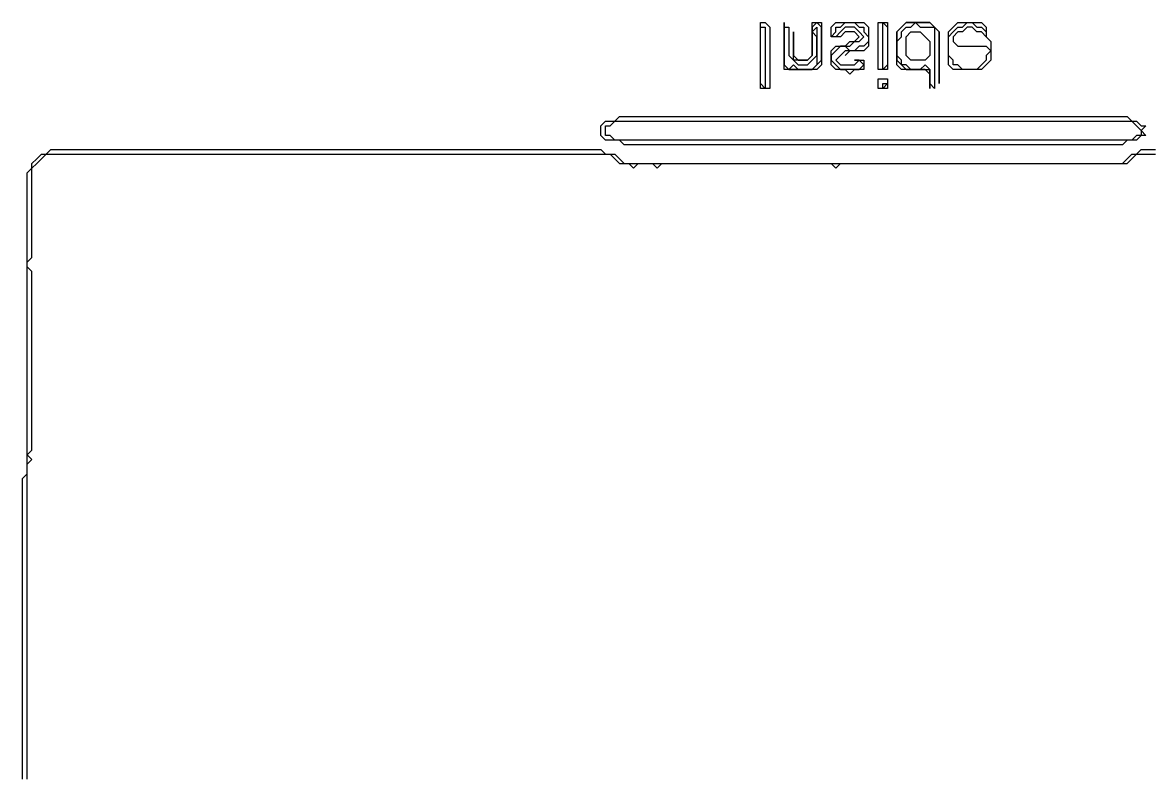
# Model space of a CAD drawing. Header units: metres. Extents: x 61 to 947, y 23 to 655.
# Drawn here: x 105 to 345.2, y 495 to 655 of the extents above; entities that cross this region are included whole.
import ezdxf

# ---------------------------------------------------------------- set-up
doc = ezdxf.new("R2010")
doc.units = ezdxf.units.M

msp = doc.modelspace()

# ---------------------------------------------------------------- linework, layer by layer
for points in [[(263, 641, 0), (262, 642, 0), (262, 643, 0), (262, 644, 0), (262, 645, 0), (262, 646, 0), (262, 647, 0), (262, 648, 0), (262, 649, 0), (262, 650, 0), (262, 651, 0), (262, 652, 0), (262, 653, 0), (262, 654, 0), (263, 654, 0), (263, 653, 0), (263, 652, 0), (263, 651, 0), (263, 650, 0), (263, 649, 0), (263, 648, 0), (263, 647, 0), (263, 646, 0), (263, 645, 0), (263, 644, 0), (263, 643, 0), (263, 642, 0)], [(267, 645, 0), (267, 646, 0), (267, 647, 0), (267, 648, 0), (267, 649, 0), (267, 650, 0), (267, 651, 0), (267, 652, 0), (267, 653, 0), (267, 654, 0), (268, 654, 0), (268, 653, 0), (268, 652, 0), (268, 651, 0), (268, 650, 0), (268, 649, 0), (268, 648, 0), (269, 647, 0), (270, 646, 0), (271, 646, 0), (272, 646, 0), (273, 647, 0), (274, 648, 0), (274, 649, 0), (274, 650, 0), (274, 651, 0), (274, 652, 0), (273, 653, 0), (274, 654, 0), (274, 653, 0), (274, 652, 0), (274, 651, 0), (274, 650, 0), (274, 649, 0), (274, 648, 0), (274, 647, 0), (274, 646, 0), (273, 645, 0), (272, 645, 0), (271, 645, 0), (270, 645, 0), (269, 646, 0), (268, 645, 0)], [(279, 645, 0), (278, 646, 0), (277, 647, 0), (277, 648, 0), (278, 649, 0), (279, 650, 0), (280, 650, 0), (281, 650, 0), (282, 651, 0), (283, 651, 0), (284, 652, 0), (283, 653, 0), (282, 654, 0), (281, 654, 0), (280, 654, 0), (279, 653, 0), (278, 652, 0), (277, 652, 0), (278, 653, 0), (278, 654, 0), (279, 654, 0), (280, 655, 0), (281, 655, 0), (282, 655, 0), (283, 654, 0), (284, 654, 0), (284, 653, 0), (285, 652, 0), (285, 651, 0), (284, 650, 0), (283, 650, 0), (282, 649, 0), (281, 649, 0), (280, 649, 0), (279, 648, 0), (278, 647, 0), (279, 646, 0), (280, 646, 0), (281, 646, 0), (282, 646, 0), (283, 647, 0), (284, 647, 0), (284, 646, 0), (283, 645, 0), (282, 645, 0), (281, 645, 0), (280, 645, 0)], [(288, 645, 0), (288, 646, 0), (288, 647, 0), (288, 648, 0), (288, 649, 0), (288, 650, 0), (288, 651, 0), (288, 652, 0), (288, 653, 0), (288, 654, 0), (288, 655, 0), (289, 654, 0), (289, 653, 0), (289, 652, 0), (289, 651, 0), (289, 650, 0), (289, 649, 0), (289, 648, 0), (289, 647, 0), (289, 646, 0)], [(299, 641, 0), (298, 642, 0), (298, 643, 0), (298, 644, 0), (298, 645, 0), (297, 646, 0), (296, 645, 0), (295, 645, 0), (294, 645, 0), (293, 646, 0), (292, 646, 0), (292, 647, 0), (291, 648, 0), (291, 649, 0), (291, 650, 0), (291, 651, 0), (292, 652, 0), (292, 653, 0), (293, 654, 0), (294, 654, 0), (295, 655, 0), (296, 654, 0), (297, 654, 0), (298, 654, 0), (299, 654, 0), (299, 653, 0), (299, 652, 0), (299, 651, 0), (299, 650, 0), (299, 649, 0), (299, 648, 0), (299, 647, 0), (299, 646, 0), (299, 645, 0), (299, 644, 0), (299, 643, 0), (299, 642, 0)], [(305, 645, 0), (304, 646, 0), (303, 646, 0), (303, 647, 0), (302, 648, 0), (302, 649, 0), (302, 650, 0), (302, 651, 0), (302, 652, 0), (303, 653, 0), (304, 654, 0), (305, 654, 0), (306, 655, 0), (307, 655, 0), (308, 654, 0), (309, 654, 0), (310, 653, 0), (310, 652, 0), (309, 653, 0), (308, 653, 0), (307, 654, 0), (306, 654, 0), (305, 653, 0), (304, 653, 0), (303, 652, 0), (303, 651, 0), (304, 650, 0), (305, 650, 0), (306, 650, 0), (307, 650, 0), (308, 650, 0), (309, 650, 0), (310, 650, 0), (311, 649, 0), (310, 648, 0), (310, 647, 0), (309, 646, 0), (308, 645, 0), (307, 645, 0), (306, 645, 0)], [(288, 641, 0), (288, 642, 0), (289, 642, 0)], [(231, 630, 0), (230, 631, 0), (229, 631, 0), (229, 632, 0), (229, 633, 0), (230, 633, 0), (231, 634, 0), (232, 634, 0), (233, 634, 0), (234, 634, 0), (235, 634, 0), (236, 634, 0), (237, 634, 0), (238, 634, 0), (239, 634, 0), (240, 634, 0), (241, 634, 0), (242, 634, 0), (243, 634, 0), (244, 634, 0), (245, 634, 0), (246, 634, 0), (247, 634, 0), (248, 634, 0), (249, 634, 0), (250, 634, 0), (251, 634, 0), (252, 634, 0), (253, 634, 0), (254, 634, 0), (255, 634, 0), (256, 634, 0), (257, 634, 0), (258, 634, 0), (259, 634, 0), (260, 634, 0), (261, 634, 0), (262, 634, 0), (263, 634, 0), (264, 634, 0), (265, 634, 0), (266, 634, 0), (267, 634, 0), (268, 634, 0), (269, 634, 0), (270, 634, 0), (271, 634, 0), (272, 634, 0), (273, 634, 0), (274, 634, 0), (275, 634, 0), (276, 634, 0), (277, 634, 0), (278, 634, 0), (279, 634, 0), (280, 634, 0), (281, 634, 0), (282, 634, 0), (283, 634, 0), (284, 634, 0), (285, 634, 0), (286, 634, 0), (287, 634, 0), (288, 634, 0), (289, 634, 0), (290, 634, 0), (291, 634, 0), (292, 634, 0), (293, 634, 0), (294, 634, 0), (295, 634, 0), (296, 634, 0), (297, 634, 0), (298, 634, 0), (299, 634, 0), (300, 634, 0), (301, 634, 0), (302, 634, 0), (303, 634, 0), (304, 634, 0), (305, 634, 0), (306, 634, 0), (307, 634, 0), (308, 634, 0), (309, 634, 0), (310, 634, 0), (311, 634, 0), (312, 634, 0), (313, 634, 0), (314, 634, 0), (315, 634, 0), (316, 634, 0), (317, 634, 0), (318, 634, 0), (319, 634, 0), (320, 634, 0), (321, 634, 0), (322, 634, 0), (323, 634, 0), (324, 634, 0), (325, 634, 0), (326, 634, 0), (327, 634, 0), (328, 634, 0), (329, 634, 0), (330, 634, 0), (331, 634, 0), (332, 634, 0), (333, 634, 0), (334, 634, 0), (335, 634, 0), (336, 634, 0), (337, 634, 0), (338, 634, 0), (339, 634, 0), (340, 634, 0), (341, 634, 0), (342, 633, 0), (343, 632, 0), (343, 631, 0), (342, 631, 0), (341, 630, 0), (340, 630, 0), (339, 630, 0), (338, 630, 0), (337, 630, 0), (336, 630, 0), (335, 630, 0), (334, 630, 0), (333, 630, 0), (332, 630, 0), (331, 630, 0), (330, 630, 0), (329, 630, 0), (328, 630, 0), (327, 630, 0), (326, 630, 0), (325, 630, 0), (324, 630, 0), (323, 630, 0), (322, 630, 0), (321, 630, 0), (320, 630, 0), (319, 630, 0), (318, 630, 0), (317, 630, 0), (316, 630, 0), (315, 630, 0), (314, 630, 0), (313, 630, 0), (312, 630, 0), (311, 630, 0), (310, 630, 0), (309, 630, 0), (308, 630, 0), (307, 630, 0), (306, 630, 0), (305, 630, 0), (304, 630, 0), (303, 630, 0), (302, 630, 0), (301, 630, 0), (300, 630, 0), (299, 630, 0), (298, 630, 0), (297, 630, 0), (296, 630, 0), (295, 630, 0), (294, 630, 0), (293, 630, 0), (292, 630, 0), (291, 630, 0), (290, 630, 0), (289, 630, 0), (288, 630, 0), (287, 630, 0), (286, 630, 0), (285, 630, 0), (284, 630, 0), (283, 630, 0), (282, 630, 0), (281, 630, 0), (280, 630, 0), (279, 630, 0), (278, 630, 0), (277, 630, 0), (276, 630, 0), (275, 630, 0), (274, 630, 0), (273, 630, 0), (272, 630, 0), (271, 630, 0), (270, 630, 0), (269, 630, 0), (268, 630, 0), (267, 630, 0), (266, 630, 0), (265, 630, 0), (264, 630, 0), (263, 630, 0), (262, 630, 0), (261, 630, 0), (260, 630, 0), (259, 630, 0), (258, 630, 0), (257, 630, 0), (256, 630, 0), (255, 630, 0), (254, 630, 0), (253, 630, 0), (252, 630, 0), (251, 630, 0), (250, 630, 0), (249, 630, 0), (248, 630, 0), (247, 630, 0), (246, 630, 0), (245, 630, 0), (244, 630, 0), (243, 630, 0), (242, 630, 0), (241, 630, 0), (240, 630, 0), (239, 630, 0), (238, 630, 0), (237, 630, 0), (236, 630, 0), (235, 630, 0), (234, 630, 0), (233, 630, 0), (232, 630, 0)]]:
    msp.add_polyline3d(points, close=True)
msp.add_polyline3d([(106, 494, 0), (106, 495, 0), (106, 496, 0), (106, 497, 0), (106, 498, 0), (106, 499, 0), (106, 500, 0), (106, 501, 0), (106, 502, 0), (106, 503, 0), (106, 504, 0), (106, 505, 0), (106, 506, 0), (106, 507, 0), (106, 508, 0), (106, 509, 0), (106, 510, 0), (106, 511, 0), (106, 512, 0), (106, 513, 0), (106, 514, 0), (106, 515, 0), (106, 516, 0), (106, 517, 0), (106, 518, 0), (106, 519, 0), (106, 520, 0), (106, 521, 0), (106, 522, 0), (106, 523, 0), (106, 524, 0), (106, 525, 0), (106, 526, 0), (106, 527, 0), (106, 528, 0), (106, 529, 0), (106, 530, 0), (106, 531, 0), (106, 532, 0), (106, 533, 0), (106, 534, 0), (106, 535, 0), (106, 536, 0), (106, 537, 0), (106, 538, 0), (106, 539, 0), (106, 540, 0), (106, 541, 0), (106, 542, 0), (106, 543, 0), (106, 544, 0), (106, 545, 0), (106, 546, 0), (106, 547, 0), (106, 548, 0), (106, 549, 0), (106, 550, 0), (106, 551, 0), (106, 552, 0), (106, 553, 0), (106, 554, 0), (106, 555, 0), (106, 556, 0), (106, 557, 0), (106, 558, 0), (106, 559, 0), (106, 560, 0), (106, 561, 0), (107, 562, 0), (106, 563, 0), (107, 564, 0), (107, 565, 0), (107, 566, 0), (107, 567, 0), (107, 568, 0), (107, 569, 0), (107, 570, 0), (107, 571, 0), (107, 572, 0), (107, 573, 0), (107, 574, 0), (107, 575, 0), (107, 576, 0), (107, 577, 0), (107, 578, 0), (107, 579, 0), (107, 580, 0), (107, 581, 0), (107, 582, 0), (107, 583, 0), (107, 584, 0), (107, 585, 0), (107, 586, 0), (107, 587, 0), (107, 588, 0), (107, 589, 0), (107, 590, 0), (107, 591, 0), (107, 592, 0), (107, 593, 0), (107, 594, 0), (107, 595, 0), (107, 596, 0), (107, 597, 0), (107, 598, 0), (107, 599, 0), (107, 600, 0), (107, 601, 0), (107, 602, 0), (106, 603, 0), (106, 604, 0), (107, 605, 0), (107, 606, 0), (107, 607, 0), (107, 608, 0), (107, 609, 0), (107, 610, 0), (107, 611, 0), (107, 612, 0), (107, 613, 0), (107, 614, 0), (107, 615, 0), (107, 616, 0), (107, 617, 0), (107, 618, 0), (107, 619, 0), (107, 620, 0), (107, 621, 0), (107, 622, 0), (107, 623, 0), (107, 624, 0), (108, 625, 0), (109, 626, 0), (110, 627, 0), (111, 627, 0), (112, 627, 0), (113, 627, 0), (114, 627, 0), (115, 627, 0), (116, 627, 0), (117, 627, 0), (118, 627, 0), (119, 627, 0), (120, 627, 0), (121, 627, 0), (122, 627, 0), (123, 627, 0), (124, 627, 0), (125, 627, 0), (126, 627, 0), (127, 627, 0), (128, 627, 0), (129, 627, 0), (130, 627, 0), (131, 627, 0), (132, 627, 0), (133, 627, 0), (134, 627, 0), (135, 627, 0), (136, 627, 0), (137, 627, 0), (138, 627, 0), (139, 627, 0), (140, 627, 0), (141, 627, 0), (142, 627, 0), (143, 627, 0), (144, 627, 0), (145, 627, 0), (146, 627, 0), (147, 627, 0), (148, 627, 0), (149, 627, 0), (150, 627, 0), (151, 627, 0), (152, 627, 0), (153, 627, 0), (154, 627, 0), (155, 627, 0), (156, 627, 0), (157, 627, 0), (158, 627, 0), (159, 627, 0), (160, 627, 0), (161, 627, 0), (162, 627, 0), (163, 627, 0), (164, 627, 0), (165, 627, 0), (166, 627, 0), (167, 627, 0), (168, 627, 0), (169, 627, 0), (170, 627, 0), (171, 627, 0), (172, 627, 0), (173, 627, 0), (174, 627, 0), (175, 627, 0), (176, 627, 0), (177, 627, 0), (178, 627, 0), (179, 627, 0), (180, 627, 0), (181, 627, 0), (182, 627, 0), (183, 627, 0), (184, 627, 0), (185, 627, 0), (186, 627, 0), (187, 627, 0), (188, 627, 0), (189, 627, 0), (190, 627, 0), (191, 627, 0), (192, 627, 0), (193, 627, 0), (194, 627, 0), (195, 627, 0), (196, 627, 0), (197, 627, 0), (198, 627, 0), (199, 627, 0), (200, 627, 0), (201, 627, 0), (202, 627, 0), (203, 627, 0), (204, 627, 0), (205, 627, 0), (206, 627, 0), (207, 627, 0), (208, 627, 0), (209, 627, 0), (210, 627, 0), (211, 627, 0), (212, 627, 0), (213, 627, 0), (214, 627, 0), (215, 627, 0), (216, 627, 0), (217, 627, 0), (218, 627, 0), (219, 627, 0), (220, 627, 0), (221, 627, 0), (222, 627, 0), (223, 627, 0), (224, 627, 0), (225, 627, 0), (226, 627, 0), (227, 627, 0), (228, 627, 0), (229, 627, 0), (230, 627, 0), (231, 626, 0), (232, 625, 0), (233, 625, 0), (234, 625, 0), (235, 624, 0), (236, 625, 0), (237, 625, 0), (238, 625, 0), (239, 625, 0), (240, 624, 0), (241, 625, 0), (242, 625, 0), (243, 625, 0), (244, 625, 0), (245, 625, 0), (246, 625, 0), (247, 625, 0), (248, 625, 0), (249, 625, 0), (250, 625, 0), (251, 625, 0), (252, 625, 0), (253, 625, 0), (254, 625, 0), (255, 625, 0), (256, 625, 0), (257, 625, 0), (258, 625, 0), (259, 625, 0), (260, 625, 0), (261, 625, 0), (262, 625, 0), (263, 625, 0), (264, 625, 0), (265, 625, 0), (266, 625, 0), (267, 625, 0), (268, 625, 0), (269, 625, 0), (270, 625, 0), (271, 625, 0), (272, 625, 0), (273, 625, 0), (274, 625, 0), (275, 625, 0), (276, 625, 0), (277, 625, 0), (278, 624, 0), (279, 625, 0), (280, 625, 0), (281, 625, 0), (282, 625, 0), (283, 625, 0), (284, 625, 0), (285, 625, 0), (286, 625, 0), (287, 625, 0), (288, 625, 0), (289, 625, 0), (290, 625, 0), (291, 625, 0), (292, 625, 0), (293, 625, 0), (294, 625, 0), (295, 625, 0), (296, 625, 0), (297, 625, 0), (298, 625, 0), (299, 625, 0), (300, 625, 0), (301, 625, 0), (302, 625, 0), (303, 625, 0), (304, 625, 0), (305, 625, 0), (306, 625, 0), (307, 625, 0), (308, 625, 0), (309, 625, 0), (310, 625, 0), (311, 625, 0), (312, 625, 0), (313, 625, 0), (314, 625, 0), (315, 625, 0), (316, 625, 0), (317, 625, 0), (318, 625, 0), (319, 625, 0), (320, 625, 0), (321, 625, 0), (322, 625, 0), (323, 625, 0), (324, 625, 0), (325, 625, 0), (326, 625, 0), (327, 625, 0), (328, 625, 0), (329, 625, 0), (330, 625, 0), (331, 625, 0), (332, 625, 0), (333, 625, 0), (334, 625, 0), (335, 625, 0), (336, 625, 0), (337, 625, 0), (338, 625, 0), (339, 625, 0), (340, 625, 0), (341, 626, 0), (342, 627, 0), (343, 627, 0), (344, 627, 0), (345, 627, 0), (346, 627, 0)])
at = {"layer": '1'}
for points in [[(262, 641, 0), (262, 642, 0), (262, 643, 0), (262, 644, 0), (262, 645, 0), (262, 646, 0), (262, 647, 0), (262, 648, 0), (262, 649, 0), (262, 650, 0), (262, 651, 0), (262, 652, 0), (262, 653, 0), (262, 654, 0), (262, 655, 0), (263, 655, 0), (264, 654, 0), (264, 653, 0), (264, 652, 0), (264, 651, 0), (264, 650, 0), (264, 649, 0), (264, 648, 0), (264, 647, 0), (264, 646, 0), (264, 645, 0), (264, 644, 0), (264, 643, 0), (264, 642, 0), (264, 641, 0), (263, 641, 0)], [(267, 645, 0), (267, 646, 0), (267, 647, 0), (267, 648, 0), (267, 649, 0), (267, 650, 0), (267, 651, 0), (267, 652, 0), (267, 653, 0), (267, 654, 0), (267, 655, 0), (267, 654, 0), (267, 653, 0), (267, 652, 0), (267, 651, 0), (267, 650, 0), (267, 649, 0), (267, 648, 0), (267, 647, 0), (267, 646, 0), (268, 645, 0), (269, 645, 0), (270, 645, 0), (271, 645, 0), (272, 645, 0), (273, 645, 0), (274, 646, 0), (275, 647, 0), (275, 648, 0), (275, 649, 0), (275, 650, 0), (275, 651, 0), (275, 652, 0), (275, 653, 0), (275, 654, 0), (274, 655, 0), (273, 654, 0), (273, 653, 0), (273, 652, 0), (273, 651, 0), (273, 650, 0), (273, 649, 0), (273, 648, 0), (272, 647, 0), (271, 647, 0), (270, 647, 0), (269, 647, 0), (269, 648, 0), (269, 649, 0), (269, 650, 0), (269, 651, 0), (269, 652, 0), (269, 653, 0), (269, 652, 0), (269, 651, 0), (269, 650, 0), (269, 649, 0), (269, 648, 0), (270, 647, 0), (271, 647, 0), (272, 647, 0), (273, 648, 0), (273, 649, 0), (273, 650, 0), (273, 651, 0), (273, 652, 0), (273, 653, 0), (273, 654, 0), (273, 655, 0), (274, 655, 0), (275, 655, 0), (275, 654, 0), (275, 653, 0), (275, 652, 0), (275, 651, 0), (275, 650, 0), (275, 649, 0), (275, 648, 0), (275, 647, 0), (275, 646, 0), (274, 645, 0), (273, 645, 0), (272, 645, 0), (271, 645, 0), (270, 645, 0), (269, 645, 0), (268, 645, 0)], [(281, 644, 0), (280, 645, 0), (279, 645, 0), (278, 645, 0), (277, 646, 0), (277, 647, 0), (277, 648, 0), (277, 649, 0), (278, 650, 0), (279, 650, 0), (280, 650, 0), (281, 651, 0), (282, 651, 0), (283, 652, 0), (282, 653, 0), (281, 653, 0), (280, 653, 0), (279, 652, 0), (278, 652, 0), (277, 652, 0), (277, 653, 0), (277, 654, 0), (278, 655, 0), (279, 655, 0), (280, 655, 0), (281, 655, 0), (282, 655, 0), (283, 655, 0), (284, 655, 0), (285, 654, 0), (285, 653, 0), (285, 652, 0), (285, 651, 0), (285, 650, 0), (284, 649, 0), (283, 649, 0), (282, 649, 0), (281, 649, 0), (280, 648, 0), (281, 649, 0), (280, 650, 0), (279, 650, 0), (278, 649, 0), (277, 648, 0), (277, 647, 0), (278, 646, 0), (279, 645, 0), (280, 645, 0), (281, 644, 0), (282, 645, 0), (283, 645, 0), (284, 646, 0), (283, 647, 0), (282, 647, 0), (283, 647, 0), (284, 647, 0), (284, 646, 0), (284, 645, 0), (283, 645, 0), (282, 645, 0)], [(287, 645, 0), (287, 646, 0), (287, 647, 0), (287, 648, 0), (287, 649, 0), (287, 650, 0), (287, 651, 0), (287, 652, 0), (287, 653, 0), (287, 654, 0), (287, 655, 0), (288, 655, 0), (289, 655, 0), (289, 654, 0), (289, 653, 0), (289, 652, 0), (289, 651, 0), (289, 650, 0), (289, 649, 0), (289, 648, 0), (289, 647, 0), (289, 646, 0), (289, 645, 0), (288, 645, 0)], [(298, 641, 0), (298, 642, 0), (298, 643, 0), (298, 644, 0), (297, 645, 0), (296, 645, 0), (295, 645, 0), (294, 645, 0), (293, 645, 0), (292, 645, 0), (291, 646, 0), (291, 647, 0), (291, 648, 0), (291, 649, 0), (291, 650, 0), (291, 651, 0), (291, 652, 0), (291, 653, 0), (292, 654, 0), (293, 655, 0), (294, 655, 0), (295, 655, 0), (296, 655, 0), (297, 655, 0), (298, 655, 0), (299, 654, 0), (300, 653, 0), (300, 652, 0), (300, 651, 0), (300, 650, 0), (300, 649, 0), (300, 648, 0), (300, 647, 0), (300, 646, 0), (300, 645, 0), (300, 644, 0), (300, 643, 0), (300, 642, 0), (300, 643, 0), (300, 644, 0), (300, 645, 0), (300, 646, 0), (300, 647, 0), (300, 648, 0), (300, 649, 0), (300, 650, 0), (300, 651, 0), (300, 652, 0), (300, 653, 0), (299, 654, 0), (298, 655, 0), (297, 655, 0), (296, 655, 0), (295, 655, 0), (294, 655, 0), (293, 655, 0), (292, 654, 0), (291, 653, 0), (291, 652, 0), (291, 651, 0), (291, 650, 0), (291, 649, 0), (291, 648, 0), (291, 647, 0), (292, 646, 0), (293, 645, 0), (294, 645, 0), (295, 645, 0), (296, 645, 0), (297, 645, 0), (298, 645, 0), (298, 644, 0), (298, 643, 0), (298, 642, 0)], [(303, 645, 0), (302, 646, 0), (302, 647, 0), (302, 648, 0), (302, 649, 0), (302, 650, 0), (302, 651, 0), (302, 652, 0), (302, 653, 0), (303, 654, 0), (304, 655, 0), (305, 655, 0), (306, 655, 0), (307, 655, 0), (308, 655, 0), (309, 655, 0), (310, 654, 0), (310, 653, 0), (310, 652, 0), (311, 651, 0), (311, 650, 0), (311, 649, 0), (311, 648, 0), (311, 647, 0), (310, 646, 0), (309, 645, 0), (308, 645, 0), (307, 645, 0), (306, 645, 0), (305, 645, 0), (304, 645, 0)], [(294, 647, 0), (293, 648, 0), (293, 649, 0), (293, 650, 0), (293, 651, 0), (293, 652, 0), (294, 653, 0), (295, 653, 0), (296, 653, 0), (297, 652, 0), (298, 651, 0), (298, 650, 0), (298, 649, 0), (298, 648, 0), (297, 647, 0), (296, 647, 0), (295, 647, 0)], [(287, 641, 0), (287, 642, 0), (287, 643, 0), (288, 643, 0), (289, 643, 0), (289, 642, 0), (289, 641, 0), (288, 641, 0)], [(233, 629, 0), (232, 630, 0), (231, 630, 0), (230, 630, 0), (229, 630, 0), (228, 631, 0), (228, 632, 0), (228, 633, 0), (229, 634, 0), (230, 634, 0), (231, 634, 0), (232, 635, 0), (233, 635, 0), (234, 635, 0), (235, 635, 0), (236, 635, 0), (237, 635, 0), (238, 635, 0), (239, 635, 0), (240, 635, 0), (241, 635, 0), (242, 635, 0), (243, 635, 0), (244, 635, 0), (245, 635, 0), (246, 635, 0), (247, 635, 0), (248, 635, 0), (249, 635, 0), (250, 635, 0), (251, 635, 0), (252, 635, 0), (253, 635, 0), (254, 635, 0), (255, 635, 0), (256, 635, 0), (257, 635, 0), (258, 635, 0), (259, 635, 0), (260, 635, 0), (261, 635, 0), (262, 635, 0), (263, 635, 0), (264, 635, 0), (265, 635, 0), (266, 635, 0), (267, 635, 0), (268, 635, 0), (269, 635, 0), (270, 635, 0), (271, 635, 0), (272, 635, 0), (273, 635, 0), (274, 635, 0), (275, 635, 0), (276, 635, 0), (277, 635, 0), (278, 635, 0), (279, 635, 0), (280, 635, 0), (281, 635, 0), (282, 635, 0), (283, 635, 0), (284, 635, 0), (285, 635, 0), (286, 635, 0), (287, 635, 0), (288, 635, 0), (289, 635, 0), (290, 635, 0), (291, 635, 0), (292, 635, 0), (293, 635, 0), (294, 635, 0), (295, 635, 0), (296, 635, 0), (297, 635, 0), (298, 635, 0), (299, 635, 0), (300, 635, 0), (301, 635, 0), (302, 635, 0), (303, 635, 0), (304, 635, 0), (305, 635, 0), (306, 635, 0), (307, 635, 0), (308, 635, 0), (309, 635, 0), (310, 635, 0), (311, 635, 0), (312, 635, 0), (313, 635, 0), (314, 635, 0), (315, 635, 0), (316, 635, 0), (317, 635, 0), (318, 635, 0), (319, 635, 0), (320, 635, 0), (321, 635, 0), (322, 635, 0), (323, 635, 0), (324, 635, 0), (325, 635, 0), (326, 635, 0), (327, 635, 0), (328, 635, 0), (329, 635, 0), (330, 635, 0), (331, 635, 0), (332, 635, 0), (333, 635, 0), (334, 635, 0), (335, 635, 0), (336, 635, 0), (337, 635, 0), (338, 635, 0), (339, 635, 0), (340, 635, 0), (341, 634, 0), (342, 634, 0), (343, 633, 0), (344, 633, 0), (343, 632, 0), (344, 631, 0), (343, 631, 0), (342, 630, 0), (341, 630, 0), (340, 630, 0), (339, 629, 0), (338, 629, 0), (337, 629, 0), (336, 629, 0), (335, 629, 0), (334, 629, 0), (333, 629, 0), (332, 629, 0), (331, 629, 0), (330, 629, 0), (329, 629, 0), (328, 629, 0), (327, 629, 0), (326, 629, 0), (325, 629, 0), (324, 629, 0), (323, 629, 0), (322, 629, 0), (321, 629, 0), (320, 629, 0), (319, 629, 0), (318, 629, 0), (317, 629, 0), (316, 629, 0), (315, 629, 0), (314, 629, 0), (313, 629, 0), (312, 629, 0), (311, 629, 0), (310, 629, 0), (309, 629, 0), (308, 629, 0), (307, 629, 0), (306, 629, 0), (305, 629, 0), (304, 629, 0), (303, 629, 0), (302, 629, 0), (301, 629, 0), (300, 629, 0), (299, 629, 0), (298, 629, 0), (297, 629, 0), (296, 629, 0), (295, 629, 0), (294, 629, 0), (293, 629, 0), (292, 629, 0), (291, 629, 0), (290, 629, 0), (289, 629, 0), (288, 629, 0), (287, 629, 0), (286, 629, 0), (285, 629, 0), (284, 629, 0), (283, 629, 0), (282, 629, 0), (281, 629, 0), (280, 629, 0), (279, 629, 0), (278, 629, 0), (277, 629, 0), (276, 629, 0), (275, 629, 0), (274, 629, 0), (273, 629, 0), (272, 629, 0), (271, 629, 0), (270, 629, 0), (269, 629, 0), (268, 629, 0), (267, 629, 0), (266, 629, 0), (265, 629, 0), (264, 629, 0), (263, 629, 0), (262, 629, 0), (261, 629, 0), (260, 629, 0), (259, 629, 0), (258, 629, 0), (257, 629, 0), (256, 629, 0), (255, 629, 0), (254, 629, 0), (253, 629, 0), (252, 629, 0), (251, 629, 0), (250, 629, 0), (249, 629, 0), (248, 629, 0), (247, 629, 0), (246, 629, 0), (245, 629, 0), (244, 629, 0), (243, 629, 0), (242, 629, 0), (241, 629, 0), (240, 629, 0), (239, 629, 0), (238, 629, 0), (237, 629, 0), (236, 629, 0), (235, 629, 0), (234, 629, 0)]]:
    msp.add_polyline3d(points, close=True, dxfattribs=at)
msp.add_polyline3d([(105, 494, 0), (105, 495, 0), (105, 496, 0), (105, 497, 0), (105, 498, 0), (105, 499, 0), (105, 500, 0), (105, 501, 0), (105, 502, 0), (105, 503, 0), (105, 504, 0), (105, 505, 0), (105, 506, 0), (105, 507, 0), (105, 508, 0), (105, 509, 0), (105, 510, 0), (105, 511, 0), (105, 512, 0), (105, 513, 0), (105, 514, 0), (105, 515, 0), (105, 516, 0), (105, 517, 0), (105, 518, 0), (105, 519, 0), (105, 520, 0), (105, 521, 0), (105, 522, 0), (105, 523, 0), (105, 524, 0), (105, 525, 0), (105, 526, 0), (105, 527, 0), (105, 528, 0), (105, 529, 0), (105, 530, 0), (105, 531, 0), (105, 532, 0), (105, 533, 0), (105, 534, 0), (105, 535, 0), (105, 536, 0), (105, 537, 0), (105, 538, 0), (105, 539, 0), (105, 540, 0), (105, 541, 0), (105, 542, 0), (105, 543, 0), (105, 544, 0), (105, 545, 0), (105, 546, 0), (105, 547, 0), (105, 548, 0), (105, 549, 0), (105, 550, 0), (105, 551, 0), (105, 552, 0), (105, 553, 0), (105, 554, 0), (105, 555, 0), (105, 556, 0), (105, 557, 0), (105, 558, 0), (106, 559, 0), (106, 560, 0), (106, 561, 0), (106, 562, 0), (106, 563, 0), (106, 564, 0), (106, 565, 0), (106, 566, 0), (106, 567, 0), (106, 568, 0), (106, 569, 0), (106, 570, 0), (106, 571, 0), (106, 572, 0), (106, 573, 0), (106, 574, 0), (106, 575, 0), (106, 576, 0), (106, 577, 0), (106, 578, 0), (106, 579, 0), (106, 580, 0), (106, 581, 0), (106, 582, 0), (106, 583, 0), (106, 584, 0), (106, 585, 0), (106, 586, 0), (106, 587, 0), (106, 588, 0), (106, 589, 0), (106, 590, 0), (106, 591, 0), (106, 592, 0), (106, 593, 0), (106, 594, 0), (106, 595, 0), (106, 596, 0), (106, 597, 0), (106, 598, 0), (106, 599, 0), (106, 600, 0), (106, 601, 0), (106, 602, 0), (106, 603, 0), (106, 604, 0), (106, 605, 0), (106, 606, 0), (106, 607, 0), (106, 608, 0), (106, 609, 0), (106, 610, 0), (106, 611, 0), (106, 612, 0), (106, 613, 0), (106, 614, 0), (106, 615, 0), (106, 616, 0), (106, 617, 0), (106, 618, 0), (106, 619, 0), (106, 620, 0), (106, 621, 0), (106, 622, 0), (106, 623, 0), (107, 624, 0), (107, 625, 0), (108, 626, 0), (109, 627, 0), (110, 627, 0), (111, 628, 0), (112, 628, 0), (113, 628, 0), (114, 628, 0), (115, 628, 0), (116, 628, 0), (117, 628, 0), (118, 628, 0), (119, 628, 0), (120, 628, 0), (121, 628, 0), (122, 628, 0), (123, 628, 0), (124, 628, 0), (125, 628, 0), (126, 628, 0), (127, 628, 0), (128, 628, 0), (129, 628, 0), (130, 628, 0), (131, 628, 0), (132, 628, 0), (133, 628, 0), (134, 628, 0), (135, 628, 0), (136, 628, 0), (137, 628, 0), (138, 628, 0), (139, 628, 0), (140, 628, 0), (141, 628, 0), (142, 628, 0), (143, 628, 0), (144, 628, 0), (145, 628, 0), (146, 628, 0), (147, 628, 0), (148, 628, 0), (149, 628, 0), (150, 628, 0), (151, 628, 0), (152, 628, 0), (153, 628, 0), (154, 628, 0), (155, 628, 0), (156, 628, 0), (157, 628, 0), (158, 628, 0), (159, 628, 0), (160, 628, 0), (161, 628, 0), (162, 628, 0), (163, 628, 0), (164, 628, 0), (165, 628, 0), (166, 628, 0), (167, 628, 0), (168, 628, 0), (169, 628, 0), (170, 628, 0), (171, 628, 0), (172, 628, 0), (173, 628, 0), (174, 628, 0), (175, 628, 0), (176, 628, 0), (177, 628, 0), (178, 628, 0), (179, 628, 0), (180, 628, 0), (181, 628, 0), (182, 628, 0), (183, 628, 0), (184, 628, 0), (185, 628, 0), (186, 628, 0), (187, 628, 0), (188, 628, 0), (189, 628, 0), (190, 628, 0), (191, 628, 0), (192, 628, 0), (193, 628, 0), (194, 628, 0), (195, 628, 0), (196, 628, 0), (197, 628, 0), (198, 628, 0), (199, 628, 0), (200, 628, 0), (201, 628, 0), (202, 628, 0), (203, 628, 0), (204, 628, 0), (205, 628, 0), (206, 628, 0), (207, 628, 0), (208, 628, 0), (209, 628, 0), (210, 628, 0), (211, 628, 0), (212, 628, 0), (213, 628, 0), (214, 628, 0), (215, 628, 0), (216, 628, 0), (217, 628, 0), (218, 628, 0), (219, 628, 0), (220, 628, 0), (221, 628, 0), (222, 628, 0), (223, 628, 0), (224, 628, 0), (225, 628, 0), (226, 628, 0), (227, 628, 0), (228, 628, 0), (229, 627, 0), (230, 627, 0), (231, 627, 0), (232, 626, 0), (233, 625, 0), (234, 625, 0), (235, 625, 0), (236, 625, 0), (237, 625, 0), (238, 625, 0), (239, 625, 0), (240, 625, 0), (241, 625, 0), (242, 625, 0), (243, 625, 0), (244, 625, 0), (245, 625, 0), (246, 625, 0), (247, 625, 0), (248, 625, 0), (249, 625, 0), (250, 625, 0), (251, 625, 0), (252, 625, 0), (253, 625, 0), (254, 625, 0), (255, 625, 0), (256, 625, 0), (257, 625, 0), (258, 625, 0), (259, 625, 0), (260, 625, 0), (261, 625, 0), (262, 625, 0), (263, 625, 0), (264, 625, 0), (265, 625, 0), (266, 625, 0), (267, 625, 0), (268, 625, 0), (269, 625, 0), (270, 625, 0), (271, 625, 0), (272, 625, 0), (273, 625, 0), (274, 625, 0), (275, 625, 0), (276, 625, 0), (277, 625, 0), (278, 625, 0), (279, 625, 0), (280, 625, 0), (281, 625, 0), (282, 625, 0), (283, 625, 0), (284, 625, 0), (285, 625, 0), (286, 625, 0), (287, 625, 0), (288, 625, 0), (289, 625, 0), (290, 625, 0), (291, 625, 0), (292, 625, 0), (293, 625, 0), (294, 625, 0), (295, 625, 0), (296, 625, 0), (297, 625, 0), (298, 625, 0), (299, 625, 0), (300, 625, 0), (301, 625, 0), (302, 625, 0), (303, 625, 0), (304, 625, 0), (305, 625, 0), (306, 625, 0), (307, 625, 0), (308, 625, 0), (309, 625, 0), (310, 625, 0), (311, 625, 0), (312, 625, 0), (313, 625, 0), (314, 625, 0), (315, 625, 0), (316, 625, 0), (317, 625, 0), (318, 625, 0), (319, 625, 0), (320, 625, 0), (321, 625, 0), (322, 625, 0), (323, 625, 0), (324, 625, 0), (325, 625, 0), (326, 625, 0), (327, 625, 0), (328, 625, 0), (329, 625, 0), (330, 625, 0), (331, 625, 0), (332, 625, 0), (333, 625, 0), (334, 625, 0), (335, 625, 0), (336, 625, 0), (337, 625, 0), (338, 625, 0), (339, 625, 0), (340, 626, 0), (341, 627, 0), (342, 627, 0), (343, 628, 0), (344, 628, 0), (345, 628, 0), (346, 628, 0)], dxfattribs=at)

doc.saveas('drawing.dxf')
